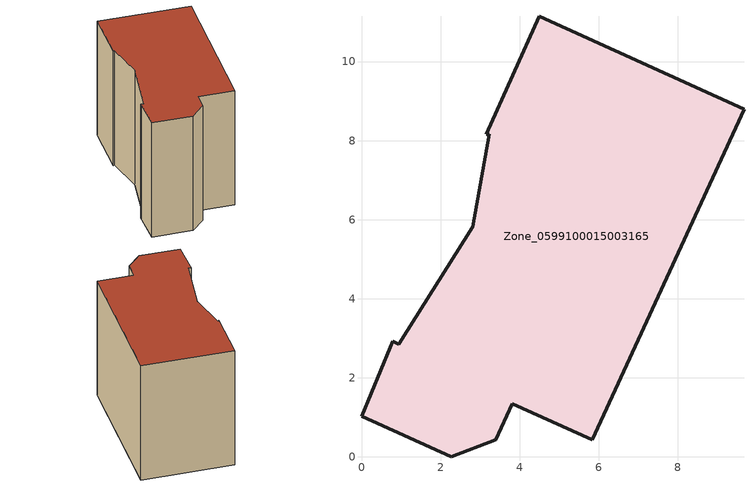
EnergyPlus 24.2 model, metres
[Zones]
Zone_0599100015003165
 floor ground (C_G): 2.81,5.83 3.23,8.17 3.15,8.16 4.5,11.15 9.68,8.79 5.84,0.44 3.82,1.35 3.4,0.43 2.27,0 0,1.03 0.72,2.77 0.79,2.92 0.94,2.85 z0.74
 wall outside (C_F): 0,1.03 2.27,0 3.4,0.43 3.82,1.35 5.84,0.44 9.68,8.79 4.5,11.15 3.15,8.16 3.23,8.17 2.81,5.83 0.94,2.85 0.79,2.92 0.72,2.77 0,1.03 z0.74:8.73
 roof outside (C_R): 3.23,8.17 2.81,5.83 0.94,2.85 0.79,2.92 0.72,2.77 0,1.03 2.27,0 3.4,0.43 3.82,1.35 5.84,0.44 9.68,8.79 4.5,11.15 3.15,8.16 z8.73
[BUILDING]
Pand.0599100015003165: North Axis=0; Terrain=City; Loads Convergence Tolerance Value=0.04; Temperature Convergence Tolerance Value=0.4; Solar Distribution=FullExterior; Maximum Number of Warmup Days=25; Minimum Number of Warmup Days=1
[Site:Location]
Rotterdam.The.Hague.AP_ZH_NLD Design_Conditions: Latitude=51.96; Longitude=4.45; Time Zone=1; Elevation=-4.5
[SITE:GROUNDTEMPERATURE:BUILDINGSURFACE]
18, 18, 18, 18, 18, 18, 18, 18, 18, 18, 18, 18
[MATERIAL] Thermal Absorptance=0.9; Solar Absorptance=0.7; Visible Absorptance=0.7
Name | Roughness | Thickness | Conductivity | Density | Specific Heat
G.TC.1965-1974 | MediumSmooth | 0.15 | 0.882353 | 540 | 1210
F.TC.1965-1974 | Rough | 0.3 | 0.697674 | 1920 | 840
R.TC.1965-1974 | MediumRough | 0.2 | 0.232558 | 1500 | 1000
[CONSTRUCTION]
C_G: G.TC.1965-1974
C_F: F.TC.1965-1974
C_R: R.TC.1965-1974
[ZONE]
Zone_0599100015003165: Type=1; Multiplier=1; Ceiling Height=Autocalculate; Volume=Autocalculate; Floor Area=autocalculate; Part of Total Floor Area=Yes
[ZONEINFILTRATION:DESIGNFLOWRATE]
Infil_Zone_0599100015003165: Zone or ZoneList or Space or SpaceList=Zone_0599100015003165; Schedule=AlwaysOn; Design Flow Rate Calculation Method=Flow/Area; Flow Rate per Floor Area=0.003; Constant Term Coefficient=1; Temperature Term Coefficient=0; Velocity Term Coefficient=0; Velocity Squared Term Coefficient=0
[HVACTEMPLATE:ZONE:IDEALLOADSAIRSYSTEM]
Zone_0599100015003165: Maximum Heating Supply Air Temperature=50; Minimum Cooling Supply Air Temperature=13; Maximum Heating Supply Air Humidity Ratio=0.0156; Minimum Cooling Supply Air Humidity Ratio=0.0077; Heating Limit=NoLimit; Cooling Limit=NoLimit; Dehumidification Control Type=ConstantSensibleHeatRatio; Cooling Sensible Heat Ratio=0.7; Dehumidification Setpoint=60; Humidification Control Type=None; Humidification Setpoint=30; Outdoor Air Method=None; Outdoor Air Flow Rate per Person=0.00944; Outdoor Air Flow Rate per Zone Floor Area=0; Outdoor Air Flow Rate per Zone=0; Demand Controlled Ventilation Type=None; Outdoor Air Economizer Type=NoEconomizer; Heat Recovery Type=None; Sensible Heat Recovery Effectiveness=0.7; Latent Heat Recovery Effectiveness=0.65
[ZONECONTROL:THERMOSTAT]
ThermostatControl_Zone_0599100015003165: Zone or ZoneList=Zone_0599100015003165; Control Type Schedule=DualSetpointControlType; Control 1=Thermostat_Zone_0599100015003165; Temperature Difference Between Cutout And Setpoint=0
[THERMOSTATSETPOINT:DUALSETPOINT]
Thermostat_Zone_0599100015003165: Heating Setpoint Temperature Schedule=HeatingSetpoint_Zone_0599100015003165; Cooling Setpoint Temperature Schedule=CoolingSetpoint_Zone_0599100015003165
[SCHEDULE:COMPACT]
HeatingSetpoint_Zone_0599100015003165: Through: 12/31, For: AllDays, Until: 24:00, 21
CoolingSetpoint_Zone_0599100015003165: Through: 12/31, For: AllDays, Until: 24:00, 24
DualSetpointControlType: Through: 12/31, For: AllDays, Until: 24:00, 4
AlwaysOn: Through: 12/31, For: AllDays, Until: 24:00, 1
